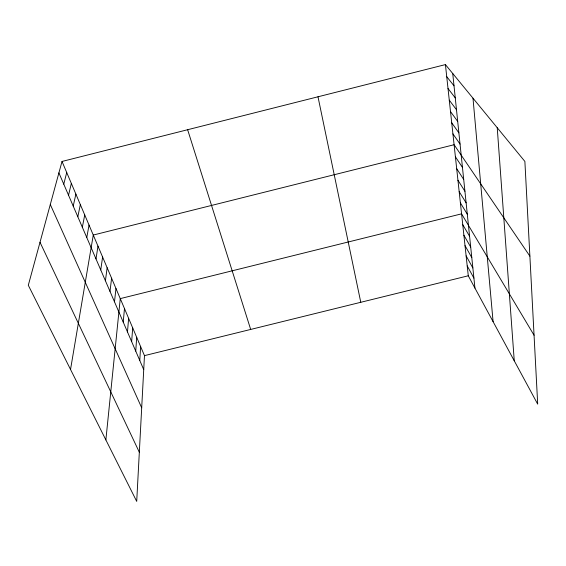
<?xml version="1.0" encoding="UTF-8"?>
<svg xmlns="http://www.w3.org/2000/svg" width="566" height="566" viewBox="0 0 566 566"><rect width="100%" height="100%" fill="white"/><g stroke="black" fill="none" stroke-linecap="round" stroke-linejoin="round"><path stroke-width="0.85" d="M62.019 161.452L144.471 355.632L136.71 501.405L28.3 285.271L62.019 161.452L445.421 64.595L524.88 161.437L537.7 404.152L468.28 275.784L445.421 64.595M139.774 360.478L140.616 346.541M135.748 351.132L136.689 337.286M131.645 341.631L132.692 327.877M127.477 331.945L128.624 318.29M123.225 322.089L124.478 308.541M105.87 439.923L120.261 298.615L461.573 213.842L534.063 335.235M114.488 301.812L115.973 288.497M109.995 291.391L111.601 278.203M105.418 280.771L107.144 267.718M100.748 269.947L102.609 257.028M95.994 258.91L97.982 246.146M70.531 369.471L93.277 235.046L454.095 144.726L529.882 256.15M86.775 237.536L89.039 225.07M82.339 227.235L84.73 214.924M77.818 216.757L80.344 204.595M73.219 206.081L75.886 194.096M68.536 195.22L71.344 183.405M63.767 184.155L66.724 172.524M144.471 355.632L468.28 275.784M446.73 76.658L454.017 85.82M448.01 88.508L455.269 97.904M449.27 100.147L456.493 109.769M450.508 111.587L457.696 121.421M451.725 122.822L458.885 132.861M452.92 133.866L460.045 144.104M455.404 156.796L462.457 167.43M456.684 168.64L463.703 179.464M457.944 180.257L464.927 191.266M459.175 191.662L466.122 202.847M460.384 202.854L467.297 214.21M462.747 224.638L469.582 236.305M463.894 235.23L470.693 247.045M465.019 245.644L471.789 257.594M466.122 255.867L472.858 267.944M467.212 265.914L473.912 278.118M40.009 242.269L139.328 452.241M50.296 204.503L141.698 407.803M58.906 172.885L143.729 369.655M187.636 129.713L250.681 329.44M317.993 96.786L360.775 302.294M452.743 73.516L474.945 288.108M472.992 98.194L493.092 321.665M497.231 127.739L514.253 360.797"/></g></svg>
